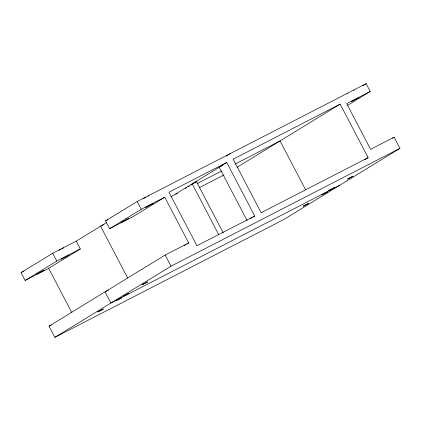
<?xml version="1.0" encoding="UTF-8"?>
<svg xmlns="http://www.w3.org/2000/svg" width="421" height="421" viewBox="0 0 421 421"><rect width="100%" height="100%" fill="white"/><g stroke="black" fill="none" stroke-linecap="round" stroke-linejoin="round"><path stroke-width="0.63" d="M76.227 241.138L80.311 248.948L48.673 268.33L25.134 280.444L21.05 272.634L52.688 253.253L76.227 241.138L106.729 222.451M187.019 243.948L188.692 242.928L164.779 197.191L133.141 216.578L109.607 228.692L105.524 220.883L137.162 201.501L366.128 83.668L370.212 91.478L347.451 105.418M226.351 155.986L230.245 153.597M25.134 280.444L56.772 261.062L80.311 248.948M109.607 228.692L141.24 209.305L164.779 197.191M247.138 220.667L219.146 167.126L226.74 162.474L254.731 216.015L253.105 217.015M171 196.839L221.288 166.027M175.836 194.297L177.509 193.271M185.314 188.487L186.429 187.803M188.098 186.782L189.213 186.098M190.887 185.072L192.002 184.393M193.118 183.709L196.46 181.656L223.235 232.871M362.797 85.71L366.128 83.668M237.023 167.3L340.157 104.113L368.143 157.654L364.807 159.701M370.212 91.478L346.672 103.592L370.58 149.323L394.119 137.209L399.95 148.366L283.838 219.499L54.872 337.332L49.041 326.175L165.153 255.042L188.692 242.928M184.235 245.654L185.908 244.633M54.872 337.332L170.984 266.193L399.95 148.366M250.395 218.678L252.021 217.678M392.451 138.235L394.119 137.209M347.136 93.783L347.546 93.546M143.587 198.459L145.55 197.417M59.114 250.211L61.077 249.169M105.524 220.883L107.818 219.699M104.098 224.409L100.587 226.214L127.663 278.007M226.74 162.474L168.963 192.208L196.954 245.748L254.731 216.015M340.157 104.113L233.16 159.175L261.152 212.716L368.143 157.654M219.146 167.126L222.356 165.479M196.46 181.656L192.181 183.861L218.652 234.492M21.05 272.634L23.971 271.135M197.023 183.667L221.578 171.031M235.023 164.111L280.044 140.94L305.599 189.824M199.459 187.561L224.019 174.925M108.486 290.095L105.039 291.869L110.87 303.02L339.836 185.193M49.041 326.175L51.336 324.996M62.082 248.648L63.808 247.774M353.708 90.31L354.308 90.015M148.281 196.023L148.881 195.733M137.162 201.501L141.24 209.305M165.153 255.042L170.984 266.193M52.688 253.253L56.772 261.062M48.673 268.33L71.67 312.324M36.638 274.182L44.284 270.219L36.638 274.182M61.313 259.062L68.965 255.1L61.313 259.062M121.111 222.43L128.758 218.462L121.111 222.43M145.787 207.311L153.433 203.343L145.787 207.311M351.214 101.593L358.866 97.63L351.214 101.593M97.819 311.908L103.282 309.077L97.819 311.908M116.485 300.473L121.948 297.642L116.485 300.473M123.448 296.21L128.91 293.379L123.448 296.21M142.114 284.775L147.576 281.944L142.114 284.775M303.246 206.195L308.709 203.364L303.246 206.195M321.912 194.76L327.375 191.929L321.912 194.76M328.875 190.492L334.337 187.661L328.875 190.492M347.541 179.057L353.003 176.225L347.541 179.057"/></g></svg>
